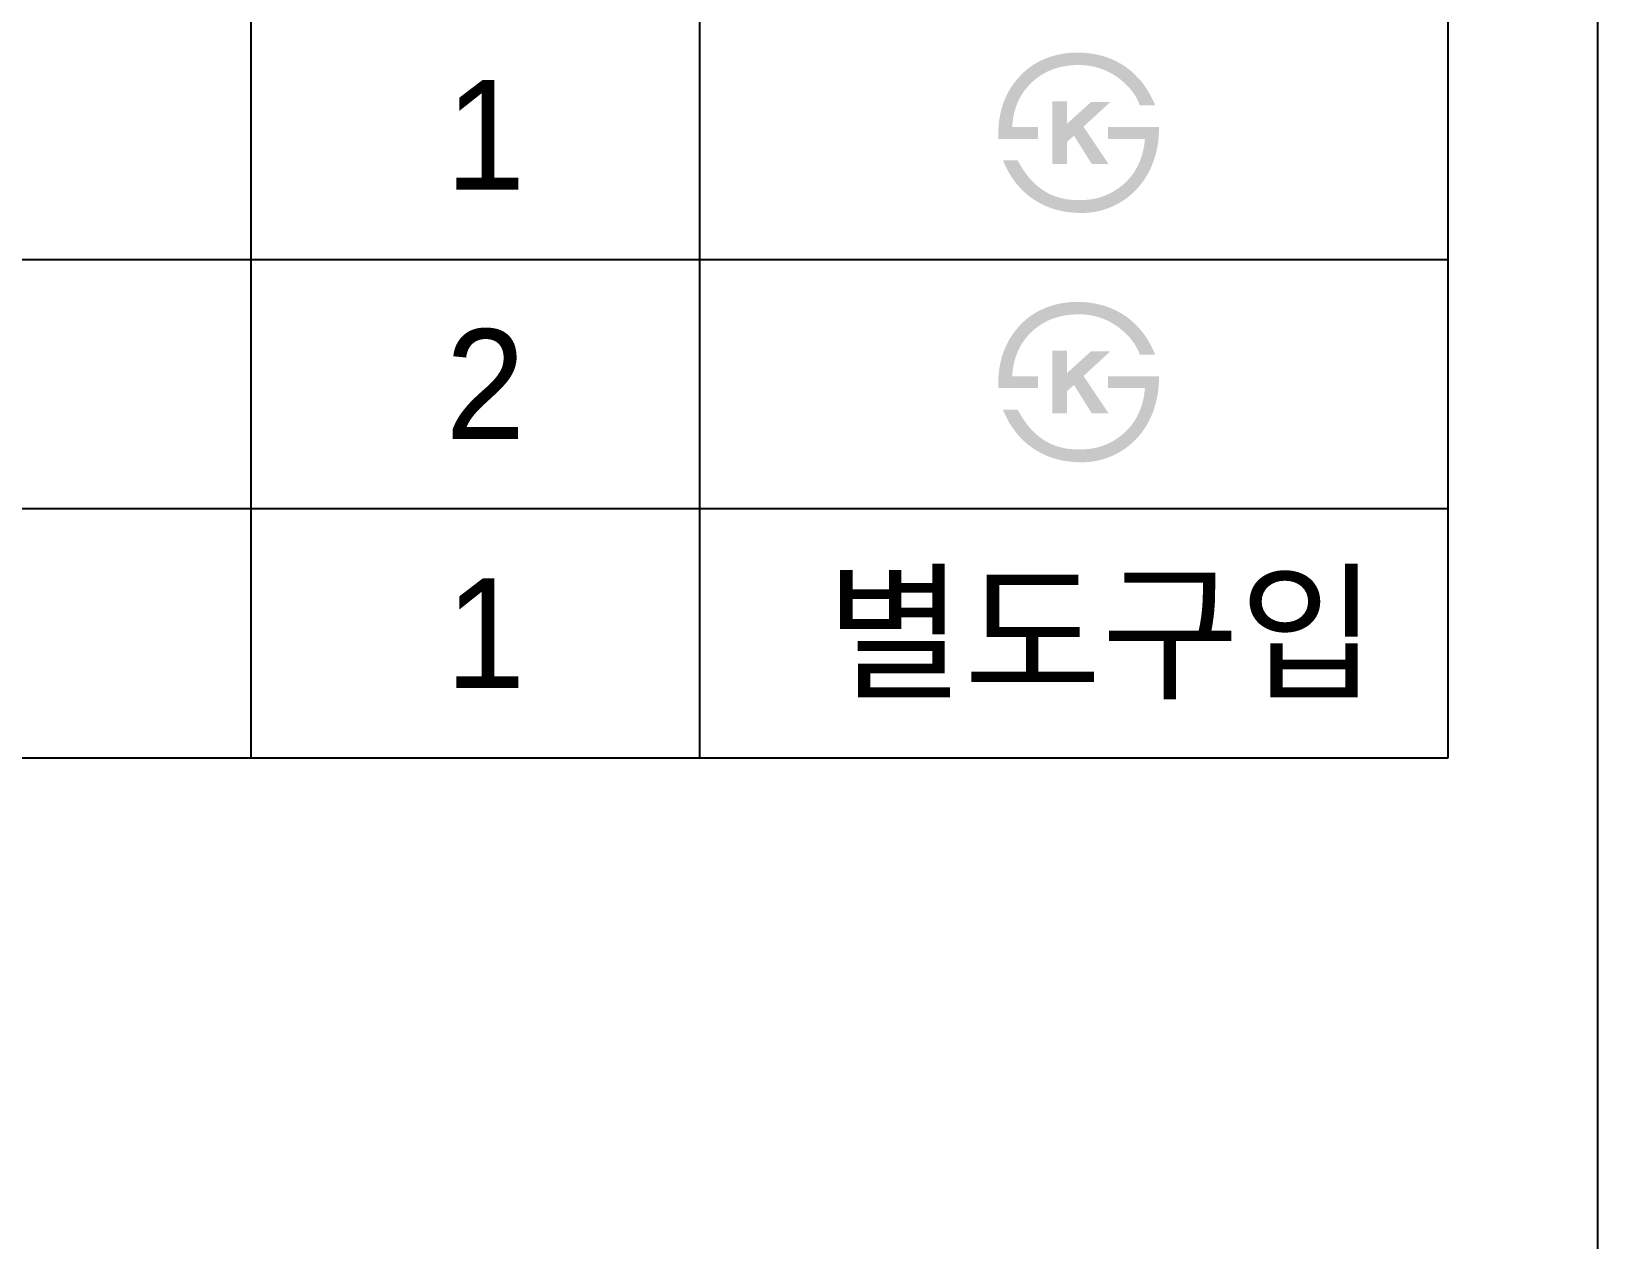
# Model space of a CAD drawing. Header units: millimetres. Extents: x 172273 to 179053, y 3729 to 6845.
# Drawn here: x 176365.7 to 176742.6, y 6033.4 to 6324.2 of the extents above; entities that cross this region are included whole.
import ezdxf
from ezdxf.enums import TextEntityAlignment as Align

# ---------------------------------------------------------------- set-up
doc = ezdxf.new("R2010")
doc.units = ezdxf.units.MM
doc.header["$LTSCALE"] = 0.5
doc.header["$MEASUREMENT"] = 0
doc.layers.add('TEXT', color=7, linetype='Continuous')
doc.layers.add('도각라인', color=7, linetype='Continuous')
doc.styles.add('타이틀', font='H2GTRM.TTF', dxfattribs={"height": 25})

msp = doc.modelspace()

# ---------------------------------------------------------------- hatches: boundary and pattern name
at = {"layer": 'TEXT'}
for points in [[(176598.41, 6298.3), (176598.39, 6298.79), (176598.38, 6299.28), (176598.37, 6299.77), (176598.38, 6300.26), (176598.4, 6300.74), (176598.43, 6301.23), (176598.47, 6301.71), (176598.51, 6302.18), (176598.57, 6302.66), (176598.64, 6303.13), (176598.72, 6303.6), (176598.81, 6304.07), (176598.91, 6304.53), (176599.02, 6305), (176599.14, 6305.46), (176599.27, 6305.92), (176599.41, 6306.38), (176599.57, 6306.84), (176599.73, 6307.29), (176599.91, 6307.73), (176600.1, 6308.16), (176600.29, 6308.59), (176600.49, 6309.02), (176600.71, 6309.43), (176600.93, 6309.84), (176601.17, 6310.24), (176601.41, 6310.63), (176601.67, 6311.02), (176601.93, 6311.4), (176602.2, 6311.77), (176602.49, 6312.14), (176603.09, 6312.87), (176603.42, 6313.24), (176603.75, 6313.6), (176604.09, 6313.94), (176604.43, 6314.27), (176604.79, 6314.6), (176605.15, 6314.91), (176605.53, 6315.21), (176605.91, 6315.5), (176606.3, 6315.78), (176606.7, 6316.05), (176607.1, 6316.3), (176607.52, 6316.55), (176607.94, 6316.79), (176608.37, 6317.01), (176608.81, 6317.22), (176609.3, 6317.44), (176609.79, 6317.65), (176610.29, 6317.84), (176610.79, 6318.02), (176611.3, 6318.18), (176611.82, 6318.33), (176612.35, 6318.46), (176612.88, 6318.59), (176613.43, 6318.69), (176613.97, 6318.79), (176614.53, 6318.87), (176615.09, 6318.94), (176615.66, 6318.99), (176616.24, 6319.03), (176616.83, 6319.06), (176617.42, 6319.07), (176618.34, 6319.04), (176618.79, 6319.02), (176619.23, 6318.99), (176619.67, 6318.95), (176620.11, 6318.9), (176620.54, 6318.84), (176620.97, 6318.78), (176621.39, 6318.71), (176621.81, 6318.63), (176622.22, 6318.55), (176622.63, 6318.45), (176623.04, 6318.35), (176623.44, 6318.25), (176623.83, 6318.13), (176624.22, 6318.01), (176624.61, 6317.87), (176624.99, 6317.74), (176625.37, 6317.59), (176625.74, 6317.43), (176626.11, 6317.27), (176626.47, 6317.1), (176626.83, 6316.93), (176627.18, 6316.74), (176627.53, 6316.55), (176627.88, 6316.35), (176628.22, 6316.14), (176628.56, 6315.93), (176628.89, 6315.7), (176629.22, 6315.47), (176629.54, 6315.23), (176629.86, 6314.99), (176630.36, 6314.57), (176630.85, 6314.14), (176631.32, 6313.7), (176631.78, 6313.23), (176632.23, 6312.76), (176632.66, 6312.26), (176633.07, 6311.75), (176633.47, 6311.22), (176633.85, 6310.67), (176634.22, 6310.11), (176634.57, 6309.53), (176634.91, 6308.93), (176635.24, 6308.32), (176635.54, 6307.69), (176635.84, 6307.05), (176636.11, 6306.39), (176636.11, 6306.39), (176632.39, 6306.39), (176632.39, 6306.39), (176632.32, 6306.6), (176632.24, 6306.81), (176632.16, 6307.02), (176632.07, 6307.22), (176631.98, 6307.43), (176631.89, 6307.64), (176631.79, 6307.84), (176631.68, 6308.04), (176631.57, 6308.24), (176631.46, 6308.45), (176631.34, 6308.65), (176631.21, 6308.84), (176631.08, 6309.04), (176630.95, 6309.24), (176630.81, 6309.44), (176630.67, 6309.63), (176630.52, 6309.82), (176630.37, 6310.02), (176630.05, 6310.4), (176629.72, 6310.78), (176629.36, 6311.15), (176628.99, 6311.52), (176628.6, 6311.88), (176628.18, 6312.24), (176627.75, 6312.6), (176627.48, 6312.81), (176627.2, 6313.02), (176626.92, 6313.22), (176626.63, 6313.41), (176626.35, 6313.6), (176626.06, 6313.78), (176625.77, 6313.95), (176625.47, 6314.12), (176625.18, 6314.28), (176624.88, 6314.43), (176624.58, 6314.58), (176624.28, 6314.71), (176623.97, 6314.85), (176623.67, 6314.97), (176623.36, 6315.09), (176623.05, 6315.2), (176622.73, 6315.31), (176622.42, 6315.41), (176622.1, 6315.5), (176621.78, 6315.58), (176621.45, 6315.66), (176621.13, 6315.73), (176620.8, 6315.79), (176620.47, 6315.85), (176620.14, 6315.9), (176619.8, 6315.95), (176619.47, 6315.98), (176619.13, 6316.01), (176618.79, 6316.04), (176618.44, 6316.06), (176618.1, 6316.07), (176617.75, 6316.07), (176617.33, 6316.06), (176616.92, 6316.05), (176616.51, 6316.03), (176616.11, 6316.01), (176615.71, 6315.97), (176615.32, 6315.93), (176614.93, 6315.88), (176614.54, 6315.82), (176614.16, 6315.75), (176613.78, 6315.68), (176613.41, 6315.6), (176613.04, 6315.51), (176612.68, 6315.41), (176612.32, 6315.3), (176611.96, 6315.19), (176611.61, 6315.07), (176611.27, 6314.94), (176610.93, 6314.8), (176610.59, 6314.66), (176610.26, 6314.5), (176609.93, 6314.34), (176609.61, 6314.17), (176609.29, 6314), (176608.97, 6313.81), (176608.66, 6313.62), (176608.36, 6313.42), (176608.06, 6313.22), (176607.76, 6313), (176607.47, 6312.78), (176607.18, 6312.55), (176606.9, 6312.31), (176606.62, 6312.06), (176606.34, 6311.8), (176606.07, 6311.53), (176605.81, 6311.26), (176605.55, 6310.98), (176605.3, 6310.7), (176605.06, 6310.41), (176604.83, 6310.12), (176604.61, 6309.82), (176604.4, 6309.52), (176604.19, 6309.21), (176603.99, 6308.9), (176603.8, 6308.58), (176603.62, 6308.26), (176603.44, 6307.93), (176603.28, 6307.59), (176603.12, 6307.25), (176602.97, 6306.91), (176602.83, 6306.56), (176602.7, 6306.21), (176602.57, 6305.85), (176602.46, 6305.48), (176602.35, 6305.11), (176602.25, 6304.73), (176602.16, 6304.35), (176602.07, 6303.97), (176602, 6303.58), (176601.93, 6303.18), (176601.87, 6302.78), (176601.82, 6302.37), (176601.78, 6301.96), (176601.74, 6301.54), (176601.71, 6301.12), (176601.72, 6301.12), (176607.93, 6301.12), (176607.93, 6301.12), (176607.93, 6301.12), (176607.93, 6298.3), (176607.93, 6298.3), (176607.93, 6298.3), (176598.41, 6298.3)], [(176614.92, 6301.95), (176620.69, 6307.17), (176625.32, 6307.17), (176618.88, 6301.23), (176624.92, 6292.22), (176620.87, 6292.22), (176616.59, 6299.06), (176614.92, 6297.58), (176614.92, 6292.22), (176611.38, 6292.22), (176611.38, 6307.3), (176614.92, 6307.3)], [(176637.02, 6301.12), (176637.02, 6300.59), (176637.02, 6300.07), (176637, 6299.55), (176636.97, 6299.03), (176636.93, 6298.51), (176636.88, 6298), (176636.82, 6297.49), (176636.75, 6296.98), (176636.66, 6296.48), (176636.56, 6295.98), (176636.46, 6295.48), (176636.34, 6294.99), (176636.21, 6294.5), (176636.07, 6294.01), (176635.92, 6293.53), (176635.75, 6293.05), (176635.59, 6292.58), (176635.41, 6292.13), (176635.22, 6291.68), (176635.03, 6291.23), (176634.82, 6290.8), (176634.6, 6290.37), (176634.38, 6289.95), (176634.14, 6289.53), (176633.9, 6289.13), (176633.65, 6288.73), (176633.38, 6288.33), (176633.11, 6287.95), (176632.83, 6287.57), (176632.54, 6287.19), (176632.24, 6286.83), (176631.93, 6286.47), (176631.6, 6286.12), (176631.27, 6285.78), (176630.94, 6285.45), (176630.59, 6285.13), (176630.24, 6284.82), (176629.89, 6284.52), (176629.52, 6284.23), (176629.15, 6283.95), (176628.78, 6283.69), (176628.39, 6283.43), (176628, 6283.18), (176627.6, 6282.94), (176627.2, 6282.71), (176626.79, 6282.49), (176626.37, 6282.29), (176625.95, 6282.09), (176625.51, 6281.89), (176625.06, 6281.71), (176624.61, 6281.54), (176624.16, 6281.38), (176623.71, 6281.23), (176623.25, 6281.1), (176622.79, 6280.98), (176622.33, 6280.87), (176621.86, 6280.78), (176621.39, 6280.7), (176620.91, 6280.63), (176620.43, 6280.57), (176619.95, 6280.53), (176619.46, 6280.49), (176618.97, 6280.47), (176618.48, 6280.47), (176617.68, 6280.47), (176616.89, 6280.51), (176616.12, 6280.56), (176615.36, 6280.64), (176614.61, 6280.75), (176614.24, 6280.81), (176613.87, 6280.88), (176613.51, 6280.95), (176613.15, 6281.04), (176612.79, 6281.12), (176612.44, 6281.22), (176612.09, 6281.31), (176611.74, 6281.42), (176611.39, 6281.53), (176611.05, 6281.65), (176610.71, 6281.77), (176610.38, 6281.9), (176610.04, 6282.04), (176609.71, 6282.18), (176609.39, 6282.33), (176609.06, 6282.49), (176608.74, 6282.65), (176608.43, 6282.81), (176608.11, 6282.99), (176607.8, 6283.17), (176607.49, 6283.35), (176606.86, 6283.75), (176606.55, 6283.97), (176606.24, 6284.19), (176605.93, 6284.41), (176605.63, 6284.65), (176605.34, 6284.88), (176605.05, 6285.13), (176604.76, 6285.38), (176604.48, 6285.63), (176604.21, 6285.89), (176603.94, 6286.16), (176603.68, 6286.43), (176603.42, 6286.71), (176603.17, 6287), (176602.92, 6287.29), (176602.68, 6287.59), (176602.44, 6287.89), (176602.21, 6288.2), (176601.98, 6288.51), (176601.76, 6288.83), (176601.54, 6289.16), (176601.33, 6289.49), (176601.12, 6289.83), (176600.92, 6290.17), (176600.72, 6290.52), (176600.53, 6290.88), (176600.35, 6291.24), (176600.17, 6291.61), (176599.82, 6292.36), (176599.49, 6293.14), (176599.49, 6293.14), (176603.03, 6293.14), (176603.04, 6293.14), (176603.31, 6292.62), (176603.59, 6292.13), (176603.87, 6291.65), (176604.17, 6291.18), (176604.46, 6290.72), (176604.77, 6290.28), (176605.08, 6289.86), (176605.4, 6289.44), (176605.72, 6289.05), (176606.05, 6288.66), (176606.38, 6288.29), (176606.73, 6287.93), (176607.08, 6287.59), (176607.43, 6287.27), (176607.79, 6286.95), (176608.16, 6286.65), (176608.43, 6286.44), (176608.71, 6286.24), (176608.98, 6286.05), (176609.27, 6285.87), (176609.55, 6285.69), (176609.84, 6285.52), (176610.13, 6285.35), (176610.42, 6285.19), (176610.72, 6285.04), (176611.02, 6284.9), (176611.33, 6284.77), (176611.64, 6284.64), (176611.95, 6284.52), (176612.26, 6284.4), (176612.58, 6284.3), (176612.9, 6284.2), (176613.23, 6284.11), (176613.56, 6284.02), (176613.89, 6283.94), (176614.22, 6283.87), (176614.56, 6283.81), (176614.9, 6283.75), (176615.25, 6283.7), (176615.6, 6283.66), (176615.95, 6283.63), (176616.3, 6283.6), (176616.66, 6283.58), (176617.02, 6283.57), (176617.39, 6283.56), (176617.76, 6283.56), (176618.13, 6283.57), (176619.16, 6283.6), (176619.49, 6283.62), (176619.81, 6283.64), (176620.13, 6283.67), (176620.45, 6283.71), (176620.77, 6283.75), (176621.09, 6283.8), (176621.4, 6283.86), (176621.72, 6283.92), (176622.03, 6283.99), (176622.34, 6284.07), (176622.64, 6284.15), (176622.95, 6284.24), (176623.25, 6284.34), (176623.55, 6284.45), (176623.85, 6284.56), (176624.14, 6284.67), (176624.44, 6284.8), (176624.73, 6284.93), (176625.02, 6285.06), (176625.31, 6285.21), (176625.59, 6285.36), (176625.88, 6285.51), (176626.16, 6285.68), (176626.44, 6285.85), (176626.72, 6286.03), (176626.99, 6286.21), (176627.27, 6286.4), (176627.54, 6286.6), (176627.81, 6286.8), (176628.08, 6287.01), (176628.38, 6287.27), (176628.68, 6287.54), (176628.97, 6287.81), (176629.26, 6288.08), (176629.53, 6288.37), (176629.79, 6288.66), (176630.05, 6288.95), (176630.3, 6289.25), (176630.54, 6289.56), (176630.77, 6289.87), (176630.99, 6290.19), (176631.2, 6290.52), (176631.4, 6290.85), (176631.6, 6291.19), (176631.79, 6291.53), (176631.97, 6291.88), (176632.14, 6292.24), (176632.3, 6292.6), (176632.45, 6292.97), (176632.59, 6293.34), (176632.73, 6293.72), (176632.86, 6294.11), (176632.98, 6294.5), (176633.08, 6294.9), (176633.19, 6295.3), (176633.28, 6295.71), (176633.36, 6296.13), (176633.44, 6296.55), (176633.5, 6296.98), (176633.56, 6297.41), (176633.61, 6297.85), (176633.65, 6298.3), (176633.65, 6298.3), (176624.74, 6298.3), (176624.74, 6298.3), (176624.74, 6298.3), (176624.74, 6301.12), (176624.74, 6301.12), (176624.74, 6301.12), (176637.01, 6301.12)], [(176598.41, 6238.3), (176598.39, 6238.79), (176598.38, 6239.28), (176598.37, 6239.77), (176598.38, 6240.26), (176598.4, 6240.74), (176598.43, 6241.23), (176598.47, 6241.71), (176598.51, 6242.18), (176598.57, 6242.66), (176598.64, 6243.13), (176598.72, 6243.6), (176598.81, 6244.07), (176598.91, 6244.53), (176599.02, 6245), (176599.14, 6245.46), (176599.27, 6245.92), (176599.41, 6246.38), (176599.57, 6246.84), (176599.73, 6247.29), (176599.91, 6247.73), (176600.1, 6248.16), (176600.29, 6248.59), (176600.49, 6249.02), (176600.71, 6249.43), (176600.93, 6249.84), (176601.17, 6250.24), (176601.41, 6250.63), (176601.67, 6251.02), (176601.93, 6251.4), (176602.2, 6251.77), (176602.49, 6252.14), (176603.09, 6252.87), (176603.42, 6253.24), (176603.75, 6253.6), (176604.09, 6253.94), (176604.43, 6254.27), (176604.79, 6254.6), (176605.15, 6254.91), (176605.53, 6255.21), (176605.91, 6255.5), (176606.3, 6255.78), (176606.7, 6256.05), (176607.1, 6256.3), (176607.52, 6256.55), (176607.94, 6256.79), (176608.37, 6257.01), (176608.81, 6257.22), (176609.3, 6257.44), (176609.79, 6257.65), (176610.29, 6257.84), (176610.79, 6258.02), (176611.3, 6258.18), (176611.82, 6258.33), (176612.35, 6258.46), (176612.88, 6258.59), (176613.43, 6258.69), (176613.97, 6258.79), (176614.53, 6258.87), (176615.09, 6258.94), (176615.66, 6258.99), (176616.24, 6259.03), (176616.83, 6259.06), (176617.42, 6259.07), (176618.34, 6259.04), (176618.79, 6259.02), (176619.23, 6258.99), (176619.67, 6258.95), (176620.11, 6258.9), (176620.54, 6258.84), (176620.97, 6258.78), (176621.39, 6258.71), (176621.81, 6258.63), (176622.22, 6258.55), (176622.63, 6258.45), (176623.04, 6258.35), (176623.44, 6258.25), (176623.83, 6258.13), (176624.22, 6258.01), (176624.61, 6257.87), (176624.99, 6257.74), (176625.37, 6257.59), (176625.74, 6257.43), (176626.11, 6257.27), (176626.47, 6257.1), (176626.83, 6256.93), (176627.18, 6256.74), (176627.53, 6256.55), (176627.88, 6256.35), (176628.22, 6256.14), (176628.56, 6255.93), (176628.89, 6255.7), (176629.22, 6255.47), (176629.54, 6255.23), (176629.86, 6254.99), (176630.36, 6254.57), (176630.85, 6254.14), (176631.32, 6253.7), (176631.78, 6253.23), (176632.23, 6252.76), (176632.66, 6252.26), (176633.07, 6251.75), (176633.47, 6251.22), (176633.85, 6250.67), (176634.22, 6250.11), (176634.57, 6249.53), (176634.91, 6248.93), (176635.24, 6248.32), (176635.54, 6247.69), (176635.84, 6247.05), (176636.11, 6246.39), (176636.11, 6246.39), (176632.39, 6246.39), (176632.39, 6246.39), (176632.32, 6246.6), (176632.24, 6246.81), (176632.16, 6247.02), (176632.07, 6247.22), (176631.98, 6247.43), (176631.89, 6247.64), (176631.79, 6247.84), (176631.68, 6248.04), (176631.57, 6248.24), (176631.46, 6248.45), (176631.34, 6248.65), (176631.21, 6248.84), (176631.08, 6249.04), (176630.95, 6249.24), (176630.81, 6249.44), (176630.67, 6249.63), (176630.52, 6249.82), (176630.37, 6250.02), (176630.05, 6250.4), (176629.72, 6250.78), (176629.36, 6251.15), (176628.99, 6251.52), (176628.6, 6251.88), (176628.18, 6252.24), (176627.75, 6252.6), (176627.48, 6252.81), (176627.2, 6253.02), (176626.92, 6253.22), (176626.63, 6253.41), (176626.35, 6253.6), (176626.06, 6253.78), (176625.77, 6253.95), (176625.47, 6254.12), (176625.18, 6254.28), (176624.88, 6254.43), (176624.58, 6254.58), (176624.28, 6254.71), (176623.97, 6254.85), (176623.67, 6254.97), (176623.36, 6255.09), (176623.05, 6255.2), (176622.73, 6255.31), (176622.42, 6255.41), (176622.1, 6255.5), (176621.78, 6255.58), (176621.45, 6255.66), (176621.13, 6255.73), (176620.8, 6255.79), (176620.47, 6255.85), (176620.14, 6255.9), (176619.8, 6255.95), (176619.47, 6255.98), (176619.13, 6256.01), (176618.79, 6256.04), (176618.44, 6256.06), (176618.1, 6256.07), (176617.75, 6256.07), (176617.33, 6256.06), (176616.92, 6256.05), (176616.51, 6256.03), (176616.11, 6256.01), (176615.71, 6255.97), (176615.32, 6255.93), (176614.93, 6255.88), (176614.54, 6255.82), (176614.16, 6255.75), (176613.78, 6255.68), (176613.41, 6255.6), (176613.04, 6255.51), (176612.68, 6255.41), (176612.32, 6255.3), (176611.96, 6255.19), (176611.61, 6255.07), (176611.27, 6254.94), (176610.93, 6254.8), (176610.59, 6254.66), (176610.26, 6254.5), (176609.93, 6254.34), (176609.61, 6254.17), (176609.29, 6254), (176608.97, 6253.81), (176608.66, 6253.62), (176608.36, 6253.42), (176608.06, 6253.22), (176607.76, 6253), (176607.47, 6252.78), (176607.18, 6252.55), (176606.9, 6252.31), (176606.62, 6252.06), (176606.34, 6251.8), (176606.07, 6251.53), (176605.81, 6251.26), (176605.55, 6250.98), (176605.3, 6250.7), (176605.06, 6250.41), (176604.83, 6250.12), (176604.61, 6249.82), (176604.4, 6249.52), (176604.19, 6249.21), (176603.99, 6248.9), (176603.8, 6248.58), (176603.62, 6248.26), (176603.44, 6247.93), (176603.28, 6247.59), (176603.12, 6247.25), (176602.97, 6246.91), (176602.83, 6246.56), (176602.7, 6246.21), (176602.57, 6245.85), (176602.46, 6245.48), (176602.35, 6245.11), (176602.25, 6244.73), (176602.16, 6244.35), (176602.07, 6243.97), (176602, 6243.58), (176601.93, 6243.18), (176601.87, 6242.78), (176601.82, 6242.37), (176601.78, 6241.96), (176601.74, 6241.54), (176601.71, 6241.12), (176601.72, 6241.12), (176607.93, 6241.12), (176607.93, 6241.12), (176607.93, 6241.12), (176607.93, 6238.3), (176607.93, 6238.3), (176607.93, 6238.3), (176598.41, 6238.3)], [(176614.92, 6241.95), (176620.69, 6247.17), (176625.32, 6247.17), (176618.88, 6241.23), (176624.92, 6232.22), (176620.87, 6232.22), (176616.59, 6239.06), (176614.92, 6237.58), (176614.92, 6232.22), (176611.38, 6232.22), (176611.38, 6247.3), (176614.92, 6247.3)], [(176637.02, 6241.12), (176637.02, 6240.59), (176637.02, 6240.07), (176637, 6239.55), (176636.97, 6239.03), (176636.93, 6238.51), (176636.88, 6238), (176636.82, 6237.49), (176636.75, 6236.98), (176636.66, 6236.48), (176636.56, 6235.98), (176636.46, 6235.48), (176636.34, 6234.99), (176636.21, 6234.5), (176636.07, 6234.01), (176635.92, 6233.53), (176635.75, 6233.05), (176635.59, 6232.58), (176635.41, 6232.13), (176635.22, 6231.68), (176635.03, 6231.23), (176634.82, 6230.8), (176634.6, 6230.37), (176634.38, 6229.95), (176634.14, 6229.53), (176633.9, 6229.13), (176633.65, 6228.73), (176633.38, 6228.33), (176633.11, 6227.95), (176632.83, 6227.57), (176632.54, 6227.19), (176632.24, 6226.83), (176631.93, 6226.47), (176631.6, 6226.12), (176631.27, 6225.78), (176630.94, 6225.45), (176630.59, 6225.13), (176630.24, 6224.82), (176629.89, 6224.52), (176629.52, 6224.23), (176629.15, 6223.95), (176628.78, 6223.69), (176628.39, 6223.43), (176628, 6223.18), (176627.6, 6222.94), (176627.2, 6222.71), (176626.79, 6222.49), (176626.37, 6222.29), (176625.95, 6222.09), (176625.51, 6221.89), (176625.06, 6221.71), (176624.61, 6221.54), (176624.16, 6221.38), (176623.71, 6221.23), (176623.25, 6221.1), (176622.79, 6220.98), (176622.33, 6220.87), (176621.86, 6220.78), (176621.39, 6220.7), (176620.91, 6220.63), (176620.43, 6220.57), (176619.95, 6220.53), (176619.46, 6220.49), (176618.97, 6220.47), (176618.48, 6220.47), (176617.68, 6220.47), (176616.89, 6220.51), (176616.12, 6220.56), (176615.36, 6220.64), (176614.61, 6220.75), (176614.24, 6220.81), (176613.87, 6220.88), (176613.51, 6220.95), (176613.15, 6221.04), (176612.79, 6221.12), (176612.44, 6221.22), (176612.09, 6221.31), (176611.74, 6221.42), (176611.39, 6221.53), (176611.05, 6221.65), (176610.71, 6221.77), (176610.38, 6221.9), (176610.04, 6222.04), (176609.71, 6222.18), (176609.39, 6222.33), (176609.06, 6222.49), (176608.74, 6222.65), (176608.43, 6222.81), (176608.11, 6222.99), (176607.8, 6223.17), (176607.49, 6223.35), (176606.86, 6223.75), (176606.55, 6223.97), (176606.24, 6224.19), (176605.93, 6224.41), (176605.63, 6224.65), (176605.34, 6224.88), (176605.05, 6225.13), (176604.76, 6225.38), (176604.48, 6225.63), (176604.21, 6225.89), (176603.94, 6226.16), (176603.68, 6226.43), (176603.42, 6226.71), (176603.17, 6227), (176602.92, 6227.29), (176602.68, 6227.59), (176602.44, 6227.89), (176602.21, 6228.2), (176601.98, 6228.51), (176601.76, 6228.83), (176601.54, 6229.16), (176601.33, 6229.49), (176601.12, 6229.83), (176600.92, 6230.17), (176600.72, 6230.52), (176600.53, 6230.88), (176600.35, 6231.24), (176600.17, 6231.61), (176599.82, 6232.36), (176599.49, 6233.14), (176599.49, 6233.14), (176603.03, 6233.14), (176603.04, 6233.14), (176603.31, 6232.62), (176603.59, 6232.13), (176603.87, 6231.65), (176604.17, 6231.18), (176604.46, 6230.72), (176604.77, 6230.28), (176605.08, 6229.86), (176605.4, 6229.44), (176605.72, 6229.05), (176606.05, 6228.66), (176606.38, 6228.29), (176606.73, 6227.93), (176607.08, 6227.59), (176607.43, 6227.27), (176607.79, 6226.95), (176608.16, 6226.65), (176608.43, 6226.44), (176608.71, 6226.24), (176608.98, 6226.05), (176609.27, 6225.87), (176609.55, 6225.69), (176609.84, 6225.52), (176610.13, 6225.35), (176610.42, 6225.19), (176610.72, 6225.04), (176611.02, 6224.9), (176611.33, 6224.77), (176611.64, 6224.64), (176611.95, 6224.52), (176612.26, 6224.4), (176612.58, 6224.3), (176612.9, 6224.2), (176613.23, 6224.11), (176613.56, 6224.02), (176613.89, 6223.94), (176614.22, 6223.87), (176614.56, 6223.81), (176614.9, 6223.75), (176615.25, 6223.7), (176615.6, 6223.66), (176615.95, 6223.63), (176616.3, 6223.6), (176616.66, 6223.58), (176617.02, 6223.57), (176617.39, 6223.56), (176617.76, 6223.56), (176618.13, 6223.57), (176619.16, 6223.6), (176619.49, 6223.62), (176619.81, 6223.64), (176620.13, 6223.67), (176620.45, 6223.71), (176620.77, 6223.75), (176621.09, 6223.8), (176621.4, 6223.86), (176621.72, 6223.92), (176622.03, 6223.99), (176622.34, 6224.07), (176622.64, 6224.15), (176622.95, 6224.24), (176623.25, 6224.34), (176623.55, 6224.45), (176623.85, 6224.56), (176624.14, 6224.67), (176624.44, 6224.8), (176624.73, 6224.93), (176625.02, 6225.06), (176625.31, 6225.21), (176625.59, 6225.36), (176625.88, 6225.51), (176626.16, 6225.68), (176626.44, 6225.85), (176626.72, 6226.03), (176626.99, 6226.21), (176627.27, 6226.4), (176627.54, 6226.6), (176627.81, 6226.8), (176628.08, 6227.01), (176628.38, 6227.27), (176628.68, 6227.54), (176628.97, 6227.81), (176629.26, 6228.08), (176629.53, 6228.37), (176629.79, 6228.66), (176630.05, 6228.95), (176630.3, 6229.25), (176630.54, 6229.56), (176630.77, 6229.87), (176630.99, 6230.19), (176631.2, 6230.52), (176631.4, 6230.85), (176631.6, 6231.19), (176631.79, 6231.53), (176631.97, 6231.88), (176632.14, 6232.24), (176632.3, 6232.6), (176632.45, 6232.97), (176632.59, 6233.34), (176632.73, 6233.72), (176632.86, 6234.11), (176632.98, 6234.5), (176633.08, 6234.9), (176633.19, 6235.3), (176633.28, 6235.71), (176633.36, 6236.13), (176633.44, 6236.55), (176633.5, 6236.98), (176633.56, 6237.41), (176633.61, 6237.85), (176633.65, 6238.3), (176633.65, 6238.3), (176624.74, 6238.3), (176624.74, 6238.3), (176624.74, 6238.3), (176624.74, 6241.12), (176624.74, 6241.12), (176624.74, 6241.12), (176637.01, 6241.12)]]:
    msp.add_hatch(color=256, dxfattribs=at).paths.add_polyline_path(points, flags=0)

# ---------------------------------------------------------------- linework, layer by layer
at = {"layer": '도각라인', "color": 7}
for p, q in [((176742.59, 6845.3), (176742.59, 3809.3)), ((176418.59, 6269.3), (176418.59, 6569.3)), ((176526.59, 6269.3), (176526.59, 6569.3)), ((176706.59, 6269.3), (176706.59, 6569.3)), ((175752.59, 6269.3), (176706.59, 6269.3)), ((176418.59, 6149.3), (176418.59, 6269.3)), ((176526.59, 6149.3), (176526.59, 6269.3)), ((176706.59, 6149.3), (176706.59, 6269.3)), ((175752.59, 6209.3), (176706.59, 6209.3)), ((175752.59, 6149.3), (176706.59, 6149.3))]:
    msp.add_line(p, q, dxfattribs=at)

# ---------------------------------------------------------------- texts
at = {"layer": 'TEXT', "style": '타이틀'}
for s, p in [('1', (176474.97, 6299.3)), ('2', (176474.97, 6239.3)), ('1', (176474.97, 6179.3)), ('별도구입', (176623.19, 6179.45))]:
    msp.add_text(s, height=26.4, dxfattribs=at).set_placement(p, align=Align.MIDDLE_CENTER)

doc.saveas('drawing.dxf')
